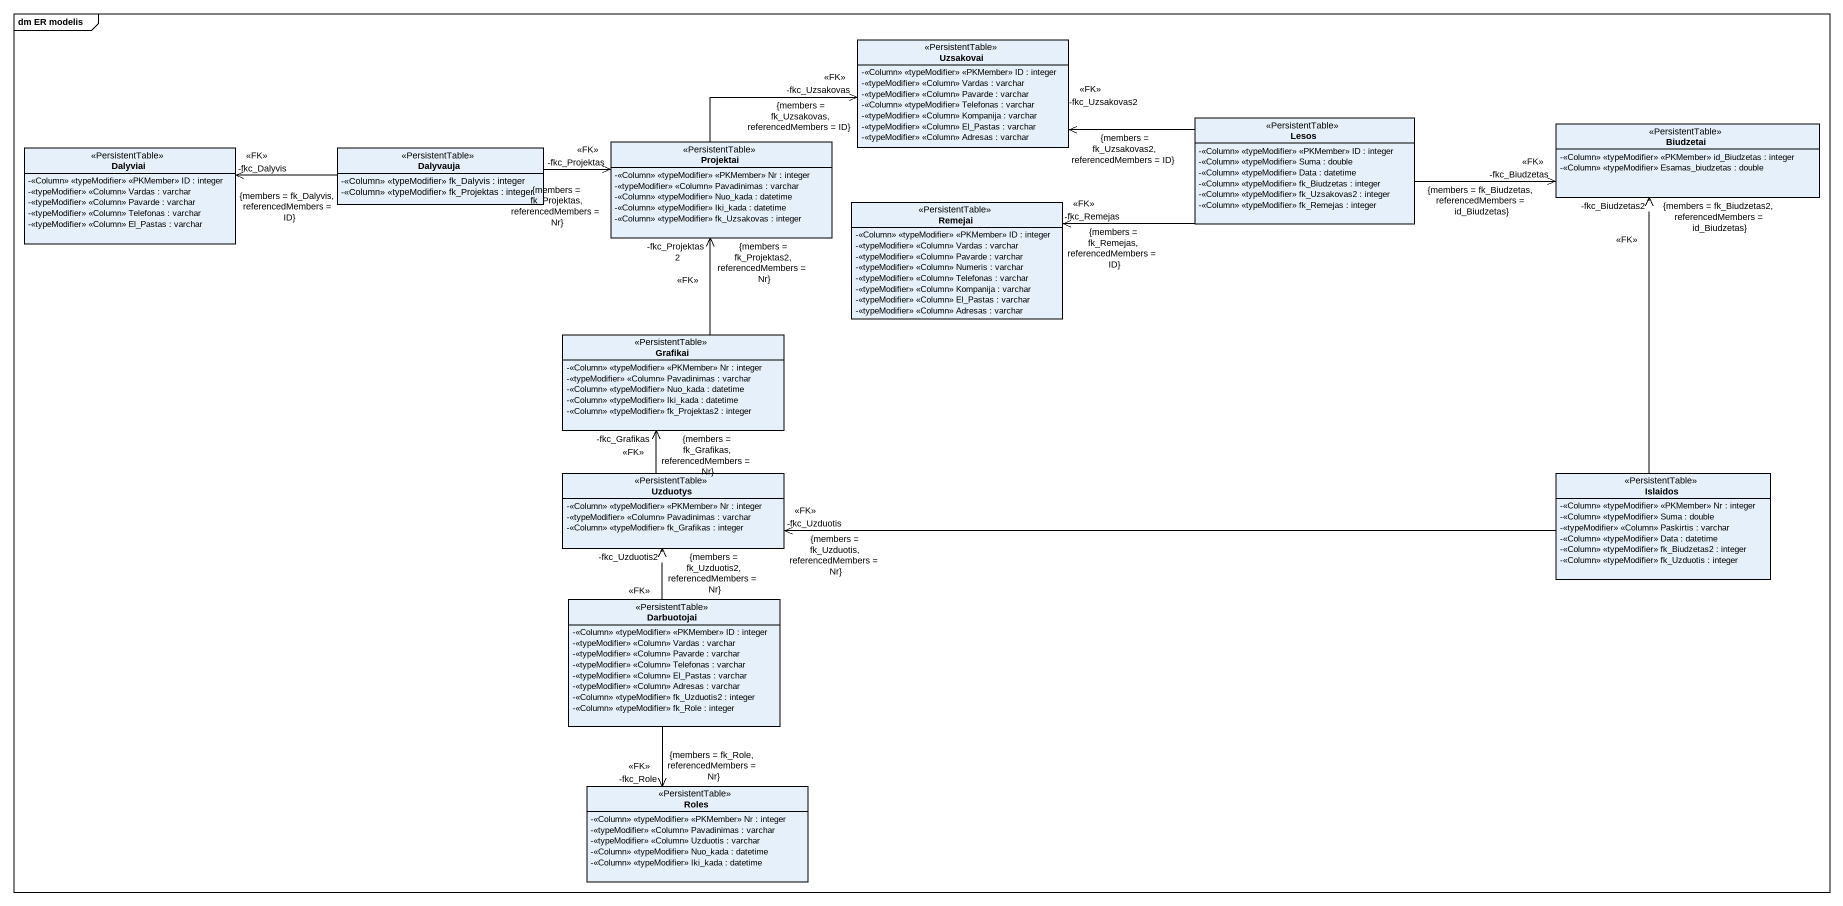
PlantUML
@startuml
mainframe dm ER modelis
hide circle
hide empty members
skinparam classAttributeIconSize 0
class Uzsakovai <<PersistentTable>> {
  -<<Column>> <<typeModifier>> <<PKMember>> ID : integer
  -<<typeModifier>> <<Column>> Vardas : varchar
  -<<typeModifier>> <<Column>> Pavarde : varchar
  -<<Column>> <<typeModifier>> Telefonas : varchar
  -<<typeModifier>> <<Column>> Kompanija : varchar
  -<<typeModifier>> <<Column>> El_Pastas : varchar
  -<<typeModifier>> <<Column>> Adresas : varchar
}
class Projektai <<PersistentTable>> {
  -<<Column>> <<typeModifier>> <<PKMember>> Nr : integer
  -<<typeModifier>> <<Column>> Pavadinimas : varchar
  -<<Column>> <<typeModifier>> Nuo_kada : datetime
  -<<Column>> <<typeModifier>> Iki_kada : datetime
  -<<Column>> <<typeModifier>> fk_Uzsakovas : integer
}
class Lesos <<PersistentTable>> {
  -<<Column>> <<typeModifier>> <<PKMember>> ID : integer
  -<<Column>> <<typeModifier>> Suma : double
  -<<Column>> <<typeModifier>> Data : datetime
  -<<Column>> <<typeModifier>> fk_Biudzetas : integer
  -<<Column>> <<typeModifier>> fk_Uzsakovas2 : integer
  -<<Column>> <<typeModifier>> fk_Remejas : integer
}
class Biudzetai <<PersistentTable>> {
  -<<Column>> <<typeModifier>> <<PKMember>> id_Biudzetas : integer
  -<<Column>> <<typeModifier>> Esamas_biudzetas : double
}
class Dalyviai <<PersistentTable>> {
  -<<Column>> <<typeModifier>> <<PKMember>> ID : integer
  -<<typeModifier>> <<Column>> Vardas : varchar
  -<<typeModifier>> <<Column>> Pavarde : varchar
  -<<typeModifier>> <<Column>> Telefonas : varchar
  -<<typeModifier>> <<Column>> El_Pastas : varchar
}
class Dalyvauja <<PersistentTable>> {
  -<<Column>> <<typeModifier>> fk_Dalyvis : integer
  -<<Column>> <<typeModifier>> fk_Projektas : integer
}
class Remejai <<PersistentTable>> {
  -<<Column>> <<typeModifier>> <<PKMember>> ID : integer
  -<<typeModifier>> <<Column>> Vardas : varchar
  -<<typeModifier>> <<Column>> Pavarde : varchar
  -<<typeModifier>> <<Column>> Numeris : varchar
  -<<typeModifier>> <<Column>> Telefonas : varchar
  -<<typeModifier>> <<Column>> Kompanija : varchar
  -<<typeModifier>> <<Column>> El_Pastas : varchar
  -<<typeModifier>> <<Column>> Adresas : varchar
}
class Grafikai <<PersistentTable>> {
  -<<Column>> <<typeModifier>> <<PKMember>> Nr : integer
  -<<typeModifier>> <<Column>> Pavadinimas : varchar
  -<<Column>> <<typeModifier>> Nuo_kada : datetime
  -<<Column>> <<typeModifier>> Iki_kada : datetime
  -<<Column>> <<typeModifier>> fk_Projektas2 : integer
}
class Uzduotys <<PersistentTable>> {
  -<<Column>> <<typeModifier>> <<PKMember>> Nr : integer
  -<<typeModifier>> <<Column>> Pavadinimas : varchar
  -<<Column>> <<typeModifier>> fk_Grafikas : integer
}
class Islaidos <<PersistentTable>> {
  -<<Column>> <<typeModifier>> <<PKMember>> Nr : integer
  -<<Column>> <<typeModifier>> Suma : double
  -<<typeModifier>> <<Column>> Paskirtis : varchar
  -<<Column>> <<typeModifier>> Data : datetime
  -<<Column>> <<typeModifier>> fk_Biudzetas2 : integer
  -<<Column>> <<typeModifier>> fk_Uzduotis : integer
}
class Darbuotojai <<PersistentTable>> {
  -<<Column>> <<typeModifier>> <<PKMember>> ID : integer
  -<<typeModifier>> <<Column>> Vardas : varchar
  -<<typeModifier>> <<Column>> Pavarde : varchar
  -<<typeModifier>> <<Column>> Telefonas : varchar
  -<<typeModifier>> <<Column>> El_Pastas : varchar
  -<<typeModifier>> <<Column>> Adresas : varchar
  -<<Column>> <<typeModifier>> fk_Uzduotis2 : integer
  -<<Column>> <<typeModifier>> fk_Role : integer
}
class Roles <<PersistentTable>> {
  -<<Column>> <<typeModifier>> <<PKMember>> Nr : integer
  -<<typeModifier>> <<Column>> Pavadinimas : varchar
  -<<typeModifier>> <<Column>> Uzduotis : varchar
  -<<Column>> <<typeModifier>> Nuo_kada : datetime
  -<<Column>> <<typeModifier>> Iki_kada : datetime
}
Projektai -right-> "-fkc_Uzsakovas\n<<FK>>\n{members = fk_Uzsakovas, referencedMembers = ID}" Uzsakovai
Lesos -left-> "-fkc_Uzsakovas2\n<<FK>>\n{members = fk_Uzsakovas2, referencedMembers = ID}" Uzsakovai
Lesos -right-> "-fkc_Biudzetas\n<<FK>>\n{members = fk_Biudzetas, referencedMembers = id_Biudzetas}" Biudzetai
Lesos -left-> "-fkc_Remejas\n<<FK>>\n{members = fk_Remejas, referencedMembers = ID}" Remejai
Dalyvauja -right-> "-fkc_Projektas\n<<FK>>\n{members = fk_Projektas, referencedMembers = Nr}" Projektai
Dalyvauja -left-> "-fkc_Dalyvis\n<<FK>>\n{members = fk_Dalyvis, referencedMembers = ID}" Dalyviai
Grafikai -up-> "-fkc_Projektas2\n<<FK>>\n{members = fk_Projektas2, referencedMembers = Nr}" Projektai
Uzduotys -up-> "-fkc_Grafikas\n<<FK>>\n{members = fk_Grafikas, referencedMembers = Nr}" Grafikai
Islaidos -up-> "-fkc_Biudzetas2\n<<FK>>\n{members = fk_Biudzetas2, referencedMembers = id_Biudzetas}" Biudzetai
Islaidos -left-> "-fkc_Uzduotis\n<<FK>>\n{members = fk_Uzduotis, referencedMembers = Nr}" Uzduotys
Darbuotojai -up-> "-fkc_Uzduotis2\n<<FK>>\n{members = fk_Uzduotis2, referencedMembers = Nr}" Uzduotys
Darbuotojai --> "-fkc_Role\n<<FK>>\n{members = fk_Role, referencedMembers = Nr}" Roles
@enduml
